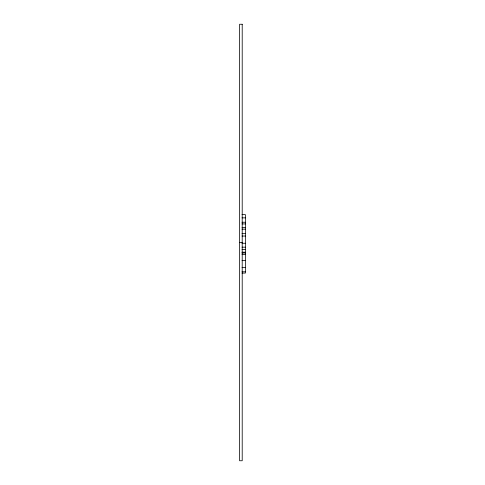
<?xml version="1.0" encoding="UTF-8"?>
<svg xmlns="http://www.w3.org/2000/svg" width="485" height="485" viewBox="0 0 485 485"><rect width="100%" height="100%" fill="white"/><g stroke="black" fill="none" stroke-linecap="round" stroke-linejoin="round"><path stroke-width="0.73" d="M242.015 214.619L245.398 214.619L245.398 273.073L242.015 273.073M242.015 217.856L245.398 217.856M242.015 222.239L245.398 222.239M242.015 223.937L245.398 223.937M242.015 227.495L245.398 227.495M242.015 229.156L245.398 229.156M242.015 233.667L245.398 233.667M242.015 236.037L245.398 236.037M239.602 242.5L242.209 242.5M242.015 243.264L245.398 243.264M242.015 247.18L245.398 247.18M242.015 249.502L245.398 249.502M242.015 252.194L245.398 252.194M242.015 252.994L245.398 252.994M242.015 254.443L245.398 254.443M242.015 260.597L245.398 260.597M242.015 267.599L245.398 267.599M242.015 271.794L245.398 271.794M242.209 24.25L239.602 24.25L239.602 460.75L242.209 460.75L242.209 24.25"/></g></svg>
